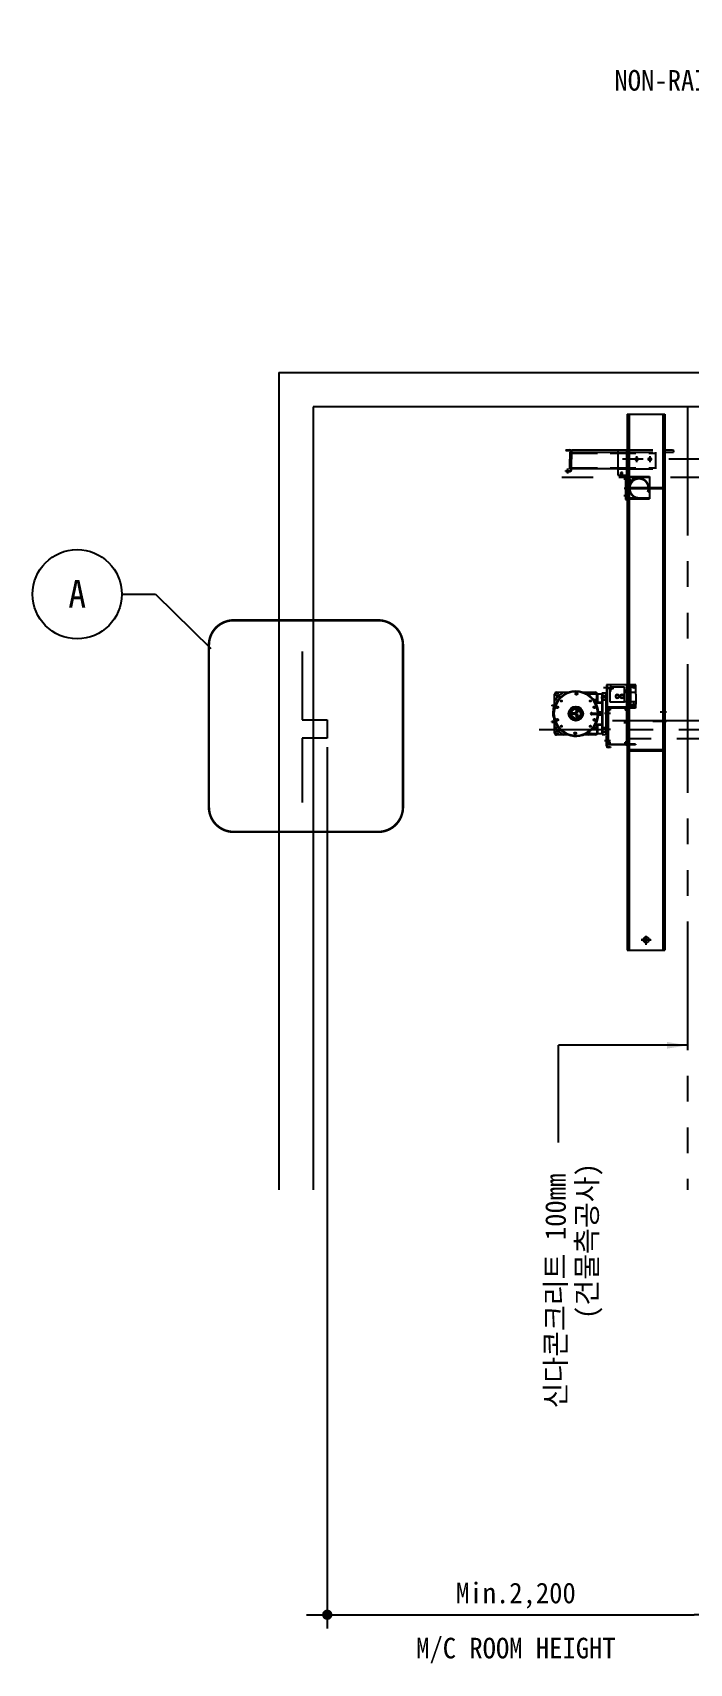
# Model space of a CAD drawing. Extents: x -9109 to 174251, y 57759 to 115528.
# Drawn here: x 101205 to 105034, y 67513 to 77018 of the extents above; entities that cross this region are included whole.
import ezdxf
from ezdxf.enums import TextEntityAlignment as Align

# ---------------------------------------------------------------- set-up
doc = ezdxf.new("R2010")
doc.units = 0
doc.header["$LTSCALE"] = 600
doc.header["$MEASUREMENT"] = 0
for name, pattern in [('CENTER', [2, 1.25, -0.25, 0.25, -0.25]), ('DASHDOTX2', [2, 1, -0.5, 0, -0.5]), ('HIDDEN', [0.375, 0.25, -0.125]), ('PHANTOM', [2.5, 1.25, -0.25, 0.25, -0.25, 0.25, -0.25])]:
    doc.linetypes.add(name, pattern=pattern)
doc.layers.get('0').update_dxf_attribs({"linetype": 'CONTINUOUS'})
for name, color, linetype in [('1', 3, 'CONTINUOUS'), ('2', 4, 'HIDDEN'), ('3', 1, 'CENTER'), ('4', 6, 'PHANTOM'), ('A-DIMS', 7, 'CONTINUOUS'), ('ENSAMBLES', 7, 'CONTINUOUS')]:
    doc.layers.add(name, color=color, linetype=linetype)
for name, color, linetype, lineweight in [('A-MKXS-LEAD', 7, 'CONTINUOUS', 25), ('A-MKXS-MAK2', 3, 'DASHDOTX2', 25), ('A-MKXS-TEXT2', 7, 'CONTINUOUS', 25), ('A-XXXX-TXT2', 3, 'CONTINUOUS', 25)]:
    doc.layers.add(name, color=color, linetype=linetype, lineweight=lineweight)
doc.styles.add('HY울릉도L', font='')
doc.styles.add('OTIS', font='')
doc.styles.add('굴림', font='')
doc.styles.add('돋움체', font='')
doc.styles.get('HY울릉도L').set_extended_font_data('Dotum')
doc.styles.get('OTIS').set_extended_font_data('Dotum')
doc.styles.get('굴림').set_extended_font_data('Dotum')
doc.styles.get('돋움체').set_extended_font_data('DotumChe')
doc.dimstyles.new('CDIM', dxfattribs={"dimtxt": 3, "dimasz": 1.5, "dimexe": 2, "dimexo": 1, "dimgap": 1, "dimtad": 1, "dimdec": 0, "dimrnd": 0.5, "dimzin": 0, "dimdsep": 32, "dimlunit": 6, "dimtxsty": 'HY울릉도L', "dimblk1": '_CIDOT', "dimblk2": '_CIDOT', "dimsah": 1, "dimcen": 5.5, "dimclrd": 2, "dimclre": 2, "dimclrt": 7, "dimadec": 0, "dimazin": 0, "dimtfac": 1, "dimtdec": 0, "dimtix": 1, "dimtmove": 2, "dimatfit": 1, "dimldrblk": '_CIDOT', "dimfxl": 1, "dimtolj": 1, "dimtzin": 0, "dimlwd": -1, "dimarcsym": 0})
doc.dimstyles.new('OTIS', dxfattribs={"dimscale": 100, "dimtxt": 2.25, "dimasz": 2, "dimexe": 0.8, "dimexo": 0.8, "dimgap": 0.7, "dimtad": 1, "dimdsep": 46, "dimtxsty": '굴림', "dimblk": 'DOT', "dimcen": 0, "dimclrd": 3, "dimclre": 3, "dimclrt": 3, "dimadec": 0, "dimazin": 0, "dimtfac": 1, "dimtmove": 0, "dimatfit": 3, "dimfxl": 1, "dimtolj": 1, "dimarcsym": 0})

# ---------------------------------------------------------------- blocks, each defined once
blk = doc.blocks.new('_CIDOT')
at = {"color": 0, "linetype": 'ByBlock'}
blk.add_line((2, 0), (-1, 0), dxfattribs=at)
at = {"color": 0, "linetype": 'ByBlock', "const_width": 0.5}
blk.add_lwpolyline([(-0.25, 0, 1), (0.25, 0, 1)], format="xyb", close=True, dxfattribs=at)
blk = doc.blocks.new('*D47')
at = {"layer": 'A-DIMS', "lineweight": -2, "transparency": 16777216}
for p, q in [((102923, 72853.2), (102923, 67716.1)), ((105123, 70233.3), (105123, 67716.1))]:
    blk.add_line(p, q, dxfattribs=at)
at = {"layer": 'A-DIMS', "transparency": 16777216}
blk.add_line((102983, 67796.1), (105063, 67796.1), dxfattribs=at)
at = {"layer": 'A-DIMS', "transparency": 16777216, "xscale": 60, "yscale": 60, "zscale": 60, "rotation": 180}
blk.add_blockref('_CIDOT', (102923, 67796.1), dxfattribs=at)
at = {"layer": 'A-DIMS', "transparency": 16777216, "xscale": 60, "yscale": 60, "zscale": 60}
blk.add_blockref('_CIDOT', (105123, 67796.1), dxfattribs=at)
at = {"layer": 'A-DIMS', "color": 3, "transparency": 16777216, "insert": (104023, 67907.5), "char_height": 120, "attachment_point": 5, "style": '돋움체'}
blk.add_mtext('\\A1;{\\C7;Min.2,200}', dxfattribs=at)
blk = doc.blocks.new('*D45')
at = {"layer": 'A-DIMS', "lineweight": -2, "transparency": 16777216}
for p, q in [((105323, 74876.9), (105323, 76716.8)), ((105423, 75076.9), (105423, 76716.8))]:
    blk.add_line(p, q, dxfattribs=at)
at = {"layer": 'A-DIMS', "transparency": 16777216}
for p, q in [((105263, 76636.8), (105203, 76636.8)), ((105423, 76636.8), (105323, 76636.8)), ((105483, 76636.8), (105543, 76636.8))]:
    blk.add_line(p, q, dxfattribs=at)
at = {"layer": 'A-DIMS', "transparency": 16777216, "xscale": 60, "yscale": 60, "zscale": 60}
blk.add_blockref('_CIDOT', (105323, 76636.8), dxfattribs=at)
at = {"layer": 'A-DIMS', "transparency": 16777216, "xscale": 60, "yscale": 60, "zscale": 60, "rotation": 180}
blk.add_blockref('_CIDOT', (105423, 76636.8), dxfattribs=at)
at = {"layer": 'A-DIMS', "color": 3, "transparency": 16777216, "insert": (105373, 76738.9), "char_height": 120, "attachment_point": 5, "style": '돋움체'}
blk.add_mtext('\\A1;NON-RAILING ZONE 100', dxfattribs=at)

msp = doc.modelspace()

# ---------------------------------------------------------------- linework, layer by layer
for p, q in [((102640.4, 75036.9), (102640.4, 70273.3)), ((102640.4, 75036.9), (111403, 75036.9)), ((102840.4, 74836.9), (102840.4, 70273.3)), ((105123, 74836.9), (102840.4, 74836.9)), ((104671.7, 74793.4), (104671.7, 71669.4)), ((104671.7, 74793.4), (104891.4, 74793.4)), ((104683.8, 74793.4), (104683.8, 71669.4)), ((104879.3, 74793.4), (104879.3, 71669.4)), ((104891.4, 74793.4), (104891.4, 71669.4)), ((104314.8, 74586.9), (104337.8, 74586.9)), ((104314.8, 74586.9), (104314.8, 74582)), ((104314.8, 74582), (104337.8, 74582)), ((104337.8, 74571.6), (104337.8, 74532)), ((104337.8, 74571.6), (104342.8, 74571.6)), ((104337.8, 74476), (104337.8, 74532)), ((104342.8, 74577), (104342.8, 74532)), ((104342.8, 74470.5), (104342.8, 74532)), ((104353.2, 74586.9), (104347.7, 74581.4)), ((104347.7, 74581.4), (104347.7, 74571.6)), ((104347.7, 74577), (104347.7, 74532)), ((104347.7, 74571.6), (104616.8, 74571.6)), ((104347.7, 74470.5), (104347.7, 74532)), ((104353.2, 74586.9), (104671.7, 74586.9)), ((104616.8, 74586.9), (104671.7, 74586.9)), ((104616.8, 74586.9), (104616.8, 74438.7)), ((104666.8, 74586.9), (104666.8, 74438.7)), ((104671.7, 74586.9), (104671.7, 74438.7)), ((104891.4, 74586.9), (104935.3, 74586.9)), ((104891.4, 74571.6), (104940.8, 74571.6)), ((104935.3, 74586.9), (104940.8, 74581.4)), ((104940.8, 74581.4), (104940.8, 74571.6)), ((104314.8, 74465.6), (104337.8, 74465.6)), ((104314.8, 74460.6), (104314.8, 74465.6)), ((104314.8, 74460.6), (104337.8, 74460.6)), ((104337.8, 74476), (104342.8, 74476)), ((104616.8, 74476), (104347.7, 74476)), ((104616.8, 74438.7), (104671.7, 74438.7)), ((104662, 74436.5), (104662, 74295.9)), ((104662, 74436.5), (104671.7, 74436.5)), ((104671.7, 74436.5), (104671.7, 74295.9)), ((104683.8, 74367.3), (104879.3, 74367.3)), ((104683.8, 74360.7), (104879.3, 74360.7)), ((104662, 74295.9), (104671.7, 74295.9)), ((104671.7, 73215.5), (104550.9, 73215.5)), ((104550.9, 73215.5), (104550.9, 72927.2)), ((104555.8, 73215.5), (104555.8, 72860.7)), ((104569.6, 73202.3), (104569.6, 73116.7)), ((104655.3, 73202.3), (104569.6, 73202.3)), ((104655.3, 73116.7), (104655.3, 73202.3)), ((104666.8, 73215.5), (104666.8, 72860.2)), ((104671.7, 72860.2), (104671.7, 73215.5)), ((104526.2, 73169.4), (104550.9, 73169.4)), ((104526.2, 72927.7), (104526.2, 73169.4)), ((104530.6, 72927.7), (104530.6, 73169.4)), ((104548.2, 72927.7), (104548.2, 73169.4)), ((104550.9, 73169.4), (104550.9, 72927.7)), ((104569.6, 73116.7), (104655.3, 73116.7)), ((104655.3, 73174.3), (104666.8, 73174.3)), ((104655.3, 73119.4), (104666.8, 73119.4)), ((104548.2, 73026.6), (104550.9, 73026.6)), ((104666.8, 73085.4), (104555.8, 73085.4)), ((104560.8, 73075.5), (104560.8, 72875.6)), ((104560.8, 73069.4), (104571.8, 73069.4)), ((104666.8, 73080.4), (104565.7, 73080.4)), ((104571.8, 73080.4), (104571.8, 73069.4)), ((104660.7, 73080.4), (104660.7, 73069.4)), ((104666.8, 73069.4), (104660.7, 73069.4)), ((104526.2, 72927.7), (104550.9, 72927.7)), ((104550.9, 72927.2), (104555.8, 72927.2)), ((104550.9, 72860.7), (104550.9, 72917.9)), ((104550.9, 72917.9), (104555.8, 72917.9)), ((104560.8, 72881.6), (104571.8, 72881.6)), ((104560.8, 72855.8), (104575.1, 72855.8)), ((104575.1, 72850.9), (104560.8, 72850.9)), ((104565.7, 72870.6), (104666.8, 72870.6)), ((104666.8, 72865.7), (104565.7, 72865.7)), ((104571.8, 72870.6), (104571.8, 72881.6)), ((104575.1, 72855.8), (104575.1, 72850.9)), ((104660.7, 72870.6), (104660.7, 72881.6)), ((104666.8, 72881.6), (104660.7, 72881.6)), ((104671.7, 72860.2), (104666.8, 72860.2)), ((104683.8, 72838.8), (104879.3, 72838.8)), ((104683.8, 72832.2), (104879.3, 72832.2)), ((104671.7, 71669.4), (104891.4, 71669.4))]:
    msp.add_line(p, q)
for points in [[(104570.6, 73197.9), (104576.2, 73201.1), (104581.8, 73197.9), (104581.8, 73191.4), (104576.2, 73188.2), (104570.6, 73191.4)], [(104604.7, 73155), (104614.1, 73160.4), (104623.4, 73155), (104623.4, 73144.2), (104614.1, 73138.8), (104604.7, 73144.2)], [(104632.2, 73155), (104641.5, 73160.4), (104650.9, 73155), (104650.9, 73144.2), (104641.5, 73138.8), (104632.2, 73144.2)]]:
    msp.add_lwpolyline(points, close=True)
for centre, radius in [((104726.6, 74532), 7.69), ((104803.5, 74532), 7.69), ((104638.8, 74450.7), 2.2), ((104576.2, 73194.6), 5.6), ((104614.1, 73149.6), 9.34), ((104641.5, 73149.6), 9.34), ((104781.6, 71729.8), 16.5)]:
    msp.add_circle(centre, radius)
for centre, radius, start, end in [((104337.8, 74577), 9.89, 0, 90), ((104337.8, 74577), 4.94, 0, 90), ((104337.8, 74470.5), 4.94, 270, 0), ((104337.8, 74470.5), 9.89, 270, 0), ((104576.2, 73194.6), 6.06, 157.50502, 202.49498), ((104576.2, 73194.6), 6.06, 97.50502, 142.49498), ((104576.2, 73194.6), 6.06, 37.50502, 82.49498), ((104576.2, 73194.6), 6.06, 337.50502, 22.49498), ((104576.2, 73194.6), 6.06, 217.50502, 262.49498), ((104576.2, 73194.6), 6.06, 277.50502, 322.49498), ((104614.1, 73149.6), 10.1, 157.50502, 202.49498), ((104614.1, 73149.6), 10.1, 97.50502, 142.49498), ((104614.1, 73149.6), 10.1, 217.50502, 262.49498), ((104614.1, 73149.6), 10.1, 37.50502, 82.49498), ((104614.1, 73149.6), 10.1, 277.50502, 322.49498), ((104614.1, 73149.6), 10.1, 337.50502, 22.49498), ((104641.5, 73149.6), 10.1, 157.50502, 202.49498), ((104641.5, 73149.6), 10.1, 97.50502, 142.49498), ((104641.5, 73149.6), 10.1, 217.50502, 262.49498), ((104641.5, 73149.6), 10.1, 37.50502, 82.49498), ((104641.5, 73149.6), 10.1, 277.50502, 322.49498), ((104641.5, 73149.6), 10.1, 337.50502, 22.49498), ((104565.7, 73075.5), 9.89, 90, 180), ((104565.7, 73075.5), 4.94, 90, 180), ((104560.8, 72860.7), 9.89, 180, 270), ((104565.7, 72875.6), 9.89, 180, 270), ((104560.8, 72860.7), 4.94, 180, 270), ((104565.7, 72875.6), 4.94, 180, 270)]:
    msp.add_arc(centre, radius, start, end)
at = {"layer": '1'}
for p, q in [((104323.5, 74460.6), (104323.5, 74465.6)), ((104327.9, 74460.6), (104327.9, 74465.6)), ((102776.5, 73409.7), (102776.5, 73011.5)), ((102776.5, 73011.5), (102923, 73011.5)), ((102923, 73011.5), (102923, 72906.1)), ((102776.5, 72906.1), (102776.5, 72531.4)), ((102923, 72906.1), (102776.5, 72906.1))]:
    msp.add_line(p, q, dxfattribs=at)
msp.add_arc((104638.8, 74450.7), 3.3, 90, 0, dxfattribs=at)
at = {"layer": '2'}
for p, q in [((104337.8, 74544.6), (104347.7, 74544.6)), ((104347.7, 74573.3), (104616.8, 74573.3)), ((104347.7, 74566.6), (104836.5, 74566.6)), ((104616.8, 74573.3), (104671.7, 74573.3)), ((104616.8, 74571.6), (104671.7, 74571.6)), ((104666.8, 74539.7), (104671.7, 74539.7)), ((104666.8, 74524.3), (104671.7, 74524.3)), ((104671.7, 74586.9), (104891.4, 74586.9)), ((104671.7, 74573.3), (104891.4, 74573.3)), ((104671.7, 74571.6), (104891.4, 74571.6)), ((104671.7, 74539.7), (104683.8, 74539.7)), ((104671.7, 74524.3), (104683.8, 74524.3)), ((104836.5, 74571.6), (104836.5, 74476)), ((104891.4, 74573.3), (104940.8, 74573.3)), ((104322.4, 74460.6), (104322.4, 74465.6)), ((104329, 74460.6), (104329, 74465.6)), ((104337.8, 74519.4), (104347.7, 74519.4)), ((104347.7, 74480.9), (104836.5, 74480.9)), ((104616.8, 74476), (104671.7, 74476)), ((104671.7, 74476), (104836.5, 74476)), ((104671.7, 74431), (104801.3, 74431)), ((104710.7, 74426), (104710.7, 74431)), ((104801.3, 74431), (104801.3, 74301.4)), ((104879.3, 74482.6), (104891.4, 74482.6)), ((104879.3, 74467.2), (104891.4, 74467.2)), ((104662, 74421.6), (104671.7, 74421.6)), ((104662, 74407.3), (104671.7, 74407.3)), ((104671.7, 74426), (104801.3, 74426)), ((104671.7, 74422.2), (104683.8, 74422.2)), ((104671.7, 74406.8), (104683.8, 74406.8)), ((104696, 74406.8), (104682.6, 74406.8)), ((104682.7, 74414.5), (104682.7, 74328.8)), ((104689.3, 74400.1), (104689.3, 74413.5)), ((104662, 74325), (104671.7, 74325)), ((104662, 74310.7), (104671.7, 74310.7)), ((104671.7, 74325.5), (104683.8, 74325.5)), ((104671.7, 74310.1), (104683.8, 74310.1)), ((104671.7, 74306.3), (104801.3, 74306.3)), ((104671.7, 74301.4), (104801.3, 74301.4)), ((104671.7, 74269), (104683.8, 74269)), ((104671.7, 74256.9), (104683.8, 74256.9)), ((104671.7, 73257.8), (104683.8, 73257.8)), ((104671.7, 73245.7), (104683.8, 73245.7)), ((104721.2, 73215.5), (104671.7, 73215.5)), ((104688.2, 73174.3), (104688.2, 73215.5)), ((104690.7, 73215.5), (104690.7, 73085.4)), ((104726.5, 73205.6), (104692.7, 73205.6)), ((104721.2, 73162.8), (104721.2, 73215.5)), ((104721.2, 73170.6), (104721.2, 73215.5)), ((104721.2, 73170.6), (104721.2, 73215.5)), ((104526.2, 73149.1), (104530.6, 73149.1)), ((104526.2, 73134.8), (104530.6, 73134.8)), ((104530.6, 73154), (104550.9, 73154)), ((104530.6, 73129.8), (104550.9, 73129.8)), ((104548.2, 73149.1), (104550.9, 73149.1)), ((104548.2, 73134.8), (104550.9, 73134.8)), ((104666.8, 73190.3), (104671.7, 73190.3)), ((104666.8, 73190.3), (104671.7, 73190.3)), ((104666.8, 73174.9), (104671.7, 73174.9)), ((104666.8, 73174.9), (104671.7, 73174.9)), ((104671.7, 73119.4), (104666.8, 73119.4)), ((104671.7, 73190.3), (104683.8, 73190.3)), ((104671.7, 73174.9), (104683.8, 73174.9)), ((104671.7, 73174.3), (104721.2, 73174.3)), ((104671.7, 73119.4), (104721.2, 73119.4)), ((104688.2, 73174.3), (104688.2, 73119.4)), ((104688.2, 73119.4), (104688.2, 73085.4)), ((104726.5, 73097.6), (104692.7, 73097.6)), ((104709.6, 73080.7), (104709.6, 73114.5)), ((104721.2, 73162.8), (104721.2, 73104.6)), ((104721.2, 73085.4), (104721.2, 73104.6)), ((104548.2, 73055.7), (104550.9, 73055.7)), ((104548.2, 73041.4), (104550.9, 73041.4)), ((104555.8, 73085.4), (104550.9, 73085.4)), ((104550.9, 73074.4), (104555.8, 73074.4)), ((104550.9, 73055.7), (104560.8, 73055.7)), ((104555.8, 73055.7), (104550.9, 73055.7)), ((104550.9, 73041.4), (104560.8, 73041.4)), ((104555.8, 73041.4), (104550.9, 73041.4)), ((104555.8, 73026.6), (104560.8, 73026.6)), ((104671.7, 73085.4), (104666.8, 73085.4)), ((104671.7, 73080.4), (104666.8, 73080.4)), ((104671.7, 73069.4), (104666.8, 73069.4)), ((104666.8, 73003.5), (104671.7, 73003.5)), ((104666.8, 73003.5), (104671.7, 73003.5)), ((104721.2, 73085.4), (104671.7, 73085.4)), ((104720.6, 73080.4), (104671.7, 73080.4)), ((104671.7, 73003.5), (104683.8, 73003.5)), ((104720.6, 73085.4), (104720.6, 73080.4)), ((104879.3, 73065.6), (104891.4, 73065.6)), ((104879.3, 73053.5), (104891.4, 73053.5)), ((104879.3, 73010.7), (104891.4, 73010.7)), ((104526.2, 72962.3), (104530.6, 72962.3)), ((104526.2, 72948.1), (104530.6, 72948.1)), ((104530.6, 72967.3), (104550.9, 72967.3)), ((104530.6, 72943.1), (104550.9, 72943.1)), ((104550.9, 72962.3), (104560.8, 72962.3)), ((104555.8, 72962.3), (104550.9, 72962.3)), ((104550.9, 72948.1), (104560.8, 72948.1)), ((104555.8, 72948.1), (104550.9, 72948.1)), ((104555.8, 72982.7), (104560.8, 72982.7)), ((104666.8, 72988.2), (104671.7, 72988.2)), ((104666.8, 72988.2), (104671.7, 72988.2)), ((104671.7, 72988.2), (104683.8, 72988.2)), ((104879.3, 72998.6), (104891.4, 72998.6)), ((104879.3, 72955.2), (104891.4, 72955.2)), ((104879.3, 72939.8), (104891.4, 72939.8)), ((104550.9, 72903), (104560.8, 72903)), ((104550.9, 72877.8), (104560.8, 72877.8)), ((104671.7, 72881.6), (104666.8, 72881.6)), ((104666.8, 72870.6), (104671.7, 72870.6)), ((104671.7, 72865.7), (104666.8, 72865.7)), ((104720.6, 72870.6), (104671.7, 72870.6)), ((104720.6, 72865.7), (104671.7, 72865.7)), ((104720.6, 72870.6), (104720.6, 72865.7)), ((104671.7, 72810.8), (104683.8, 72810.8)), ((104671.7, 72798.7), (104683.8, 72798.7))]:
    msp.add_line(p, q, dxfattribs=at)
for points in [[(104683.7, 74410), (104689.3, 74413.3), (104694.9, 74410), (104694.9, 74403.6), (104689.3, 74400.3), (104683.7, 74403.6)], [(104702.2, 73209.9), (104709.6, 73214.3), (104717.1, 73209.9), (104717.1, 73201.3), (104709.6, 73197), (104702.2, 73201.3)], [(104702.2, 73101.9), (104709.6, 73106.2), (104717.1, 73101.9), (104717.1, 73093.3), (104709.6, 73089), (104702.2, 73093.3)]]:
    msp.add_lwpolyline(points, close=True, dxfattribs=at)
for centre, radius in [((104726.6, 74532), 7.69), ((104803.5, 74532), 7.69), ((104689.3, 74406.8), 5.6), ((104709.6, 73205.6), 7.47), ((104709.6, 73205.6), 6.59), ((104709.6, 73205.6), 6.32), ((104709.6, 73205.6), 5.49), ((104709.6, 73205.6), 4.39), ((104709.6, 73097.6), 7.47), ((104709.6, 73097.6), 6.59), ((104709.6, 73097.6), 6.59), ((104709.6, 73097.6), 6.32), ((104709.6, 73097.6), 5.49), ((104709.6, 73097.6), 4.39)]:
    msp.add_circle(centre, radius, dxfattribs=at)
for centre, radius, start, end in [((104740.9, 74361.8), 58.2, 115.08763, 64.91237), ((104740.9, 74361.8), 54.9, 106.2602, 73.7398), ((104689.3, 74406.8), 6.06, 37.50502, 82.49498), ((104689.3, 74406.8), 6.06, 337.50502, 22.49498), ((104740.9, 74361.8), 58.2, 64.91237, 115.08763), ((104740.9, 74361.8), 54.9, 75.52249, 106.2602)]:
    msp.add_arc(centre, radius, start, end, dxfattribs=at)
at = {"layer": '3'}
for p, q in [((122464.8, 74530.4), (104644.9, 74532)), ((122473.3, 74423.7), (104291.5, 74425.4)), ((104724, 74414), (104700.2, 74414)), ((104586.1, 73008.1), (105711.3, 73008.1)), ((106923, 72954.6), (104159.2, 72954.6)), ((105711.3, 72901), (104691.1, 72901))]:
    msp.add_line(p, q, dxfattribs=at)
at = {"layer": '4'}
for p, q in [((105023, 74836.9), (105023, 70273.3)), ((104726.6, 74549.1), (104726.6, 74515)), ((104726.6, 74545), (104726.6, 74519.1)), ((104803.5, 74549.1), (104803.5, 74515)), ((104803.5, 74545), (104803.5, 74519.1)), ((104325.7, 74448.2), (104325.7, 74477.5)), ((104628.7, 74450.7), (104648.9, 74450.7)), ((104638.8, 74460.8), (104638.8, 74440.6)), ((104689.2, 74414.5), (104651.6, 74414.5)), ((104654.5, 74361.8), (104807.5, 74361.8)), ((104689.2, 74317.8), (104651.6, 74317.8)), ((104567.8, 73199), (104534, 73199)), ((104593.1, 73194.6), (104559.3, 73194.6)), ((104576.2, 73177.7), (104576.2, 73211.6)), ((104518.9, 73141.9), (104555.6, 73141.9)), ((104545.2, 73141.9), (104554.3, 73141.9)), ((104687.3, 73182.6), (104652.5, 73182.6)), ((104573.9, 73048.6), (104539, 73048.6)), ((104545.2, 73048.6), (104554.3, 73048.6)), ((104820.9, 73004.6), (104901.5, 73004.6)), ((104864.2, 73059.5), (104901.5, 73059.5)), ((104518.9, 72955.2), (104555.6, 72955.2)), ((104573.9, 72955.2), (104539, 72955.2)), ((104687.3, 72995.8), (104652.5, 72995.8)), ((104573.9, 72890.4), (104539, 72890.4)), ((104753.2, 71729.8), (104811.3, 71729.8)), ((104809.9, 71729.8), (104753.2, 71729.8)), ((104781.6, 71701.4), (104781.6, 71754.2))]:
    msp.add_line(p, q, dxfattribs=at)
at = {"layer": 'A-MKXS-LEAD'}
msp.add_line((104272.1, 70548.3), (104272.1, 71115.2), dxfattribs=at)
at = {"layer": 'A-MKXS-MAK2', "linetype": 'Continuous'}
for p, q in [((101725.3, 73744.4), (101922.7, 73744.4)), ((101922.7, 73744.4), (102245.3, 73427.5))]:
    msp.add_line(p, q, dxfattribs=at)
at = {"layer": 'A-MKXS-MAK2', "ltscale": 4, "const_width": 14.4}
msp.add_lwpolyline([(103220.6, 73592.5), (102377.2, 73592.5, 0.414214), (102233.2, 73448.5), (102233.2, 72503.2, 0.414214), (102377.2, 72359.2), (103220.6, 72359.2, 0.414214), (103364.6, 72503.2), (103364.6, 73448.5, 0.414214)], format="xyb", close=True, dxfattribs=at)
at = {"layer": 'A-MKXS-MAK2', "linetype": 'Continuous'}
msp.add_circle((101465.3, 73744.4), 260, dxfattribs=at)
at = {"layer": 'ENSAMBLES', "color": 7, "linetype": 'Continuous'}
for p, q in [((104231.8, 73098), (104251, 73098)), ((104231.8, 73098), (104231.8, 73094.7)), ((104237.3, 73098), (104237.3, 73094.7)), ((104248.3, 73098), (104248.3, 73161.7)), ((104259.3, 73172.7), (104329.9, 73172.7)), ((104415.2, 73172.7), (104485.6, 73172.7)), ((104435.3, 73163.9), (104454, 73163.9)), ((104454, 73163.5), (104444.5, 73158)), ((104455.7, 73163.9), (104526.2, 73163.9)), ((104462.2, 73164.1), (104462.2, 73163.9)), ((104474.6, 73130.9), (104498.7, 73130.9)), ((104477.3, 73127.6), (104495.4, 73127.6)), ((104488.4, 73111.2), (104488, 73110.9)), ((104488.4, 73114.5), (104488.4, 73111.2)), ((104488.4, 73114.5), (104526.2, 73114.5)), ((104488.4, 73111.2), (104526.2, 73111.2)), ((104495.4, 73114.5), (104495.4, 73163.9)), ((104498.7, 73163.9), (104498.7, 73114.5)), ((104526.2, 72933.2), (104526.2, 73163.9)), ((104249.5, 73094.7), (104231.8, 73094.7)), ((104249.5, 73002.4), (104231.8, 73002.4)), ((104231.8, 72999.1), (104231.8, 73002.4)), ((104237.3, 72999.1), (104237.3, 73002.4)), ((104239.3, 73070.7), (104242.1, 73070.2)), ((104239.4, 73026.1), (104242.2, 73026.6)), ((104240.6, 73040.5), (104240.6, 73056.1)), ((104241.3, 73061.7), (104241.2, 73061.7)), ((104241.3, 73035.4), (104241.2, 73035.4)), ((104241.3, 73061.7), (104241.8, 73061.7)), ((104241.9, 73035.4), (104241.3, 73035.4)), ((104242.1, 73065), (104241.6, 73065)), ((104242.1, 73032.1), (104241.6, 73032.1)), ((104243, 73071), (104245.8, 73070.5)), ((104244.2, 73083.8), (104246.7, 73082.2)), ((104248.3, 73091.8), (104248.3, 73094.7)), ((104248.3, 73081.5), (104248.3, 73085.1)), ((104248.3, 73002.4), (104248.3, 73005.9)), ((104249, 73093.5), (104251.7, 73092.5)), ((104463.6, 73052), (104496.5, 73052)), ((104463.6, 73045.1), (104496.5, 73045.1)), ((104469.1, 73045.1), (104469.1, 73052)), ((104496.5, 73045.1), (104496.5, 73052)), ((104496.5, 73051), (104513, 73051)), ((104496.5, 73048.8), (104513, 73048.8)), ((104496.5, 73048.3), (104513, 73048.3)), ((104496.5, 73046.1), (104513, 73046.1)), ((104503.9, 73058.4), (104503.4, 73058.4)), ((104503.9, 73038.7), (104503.4, 73038.7)), ((104503.9, 73058.4), (104503.9, 73055.2)), ((104503.9, 73058.4), (104520.7, 73058.4)), ((104503.9, 73055.2), (104520.7, 73055.2)), ((104503.9, 73038.7), (104503.9, 73042)), ((104503.9, 73042), (104520.7, 73042)), ((104520.7, 73038.7), (104503.9, 73038.7)), ((104513, 73048.8), (104513, 73051)), ((104513, 73046.1), (104513, 73048.3)), ((104520.7, 73038.7), (104520.7, 73058.4)), ((104231.8, 72999.1), (104250.8, 72999.1)), ((104248.3, 72935.4), (104248.3, 72999.1)), ((104329.6, 72924.4), (104259.3, 72924.4)), ((104485.6, 72924.4), (104414.9, 72924.4)), ((104435.2, 72933.2), (104526.2, 72933.2)), ((104444.9, 72939), (104454, 72933.7)), ((104462.2, 72933.2), (104462.2, 72933.1)), ((104474.6, 72966.2), (104498.7, 72966.2)), ((104477.3, 72969.5), (104495.4, 72969.5)), ((104488.4, 72986), (104488, 72986.2)), ((104488.4, 72982.7), (104488.4, 72986)), ((104526.2, 72986), (104488.4, 72986)), ((104488.4, 72982.7), (104526.2, 72982.7)), ((104495.4, 72982.7), (104495.4, 72933.2)), ((104498.7, 72982.7), (104498.7, 72933.2))]:
    msp.add_line(p, q, dxfattribs=at)
for centre, radius in [((104262.1, 73158.9), 7.69), ((104287.8, 73122.2), 3.57), ((104287.8, 73122.2), 2.75), ((104375.7, 73163.3), 5.6), ((104375.7, 73163.3), 4.39), ((104457, 73122.2), 3.57), ((104457, 73122.2), 2.75), ((104263.7, 73085.4), 5.6), ((104263.7, 73011.8), 5.6), ((104263.7, 73085.4), 4.39), ((104263.7, 73011.8), 4.39), ((104372.4, 73048.6), 42.1), ((104372.4, 73048.6), 41.7), ((104335.6, 73048.6), 2.86), ((104372.4, 73048.6), 28.8), ((104372.4, 73048.6), 27.7), ((104354, 73080.4), 2.86), ((104354, 73016.7), 2.86), ((104357, 73048.6), 5.49), ((104357, 73048.6), 4.94), ((104372.4, 73048.6), 7.69), ((104372.4, 73048.6), 5.49), ((104372.4, 73048.6), 3.71), ((104380.1, 73061.9), 5.49), ((104380.1, 73035.2), 5.49), ((104380.1, 73061.9), 4.94), ((104380.1, 73035.2), 4.94), ((104390.8, 73080.4), 2.86), ((104390.8, 73016.7), 2.86), ((104409.2, 73048.6), 2.86), ((104481.2, 73085.4), 5.6), ((104481.2, 73011.8), 5.6), ((104481.2, 73085.4), 4.39), ((104481.2, 73011.8), 4.39), ((104262.1, 72938.3), 7.69), ((104287.8, 72975), 3.57), ((104287.8, 72975), 2.75), ((104369.1, 72933.8), 5.6), ((104369.1, 72933.8), 4.39), ((104457, 72975), 3.57), ((104457, 72975), 2.75)]:
    msp.add_circle(centre, radius, dxfattribs=at)
at = {"layer": 'ENSAMBLES', "color": 8, "linetype": 'HIDDEN'}
for centre, radius in [((104287.8, 73122.2), 3.3), ((104375.7, 73163.3), 5.49), ((104457, 73122.2), 3.3), ((104263.7, 73085.4), 5.49), ((104263.7, 73011.8), 5.49), ((104481.2, 73085.4), 5.49), ((104481.2, 73011.8), 5.49), ((104287.8, 72975), 3.3), ((104369.1, 72933.8), 5.49), ((104457, 72975), 3.3)]:
    msp.add_circle(centre, radius, dxfattribs=at)
at = {"layer": 'ENSAMBLES', "color": 7, "linetype": 'Continuous'}
for centre, radius, start, end in [((104372.4, 73048.6), 128.5, 1.08071, 358.91929), ((104372.4, 73048.6), 127.4, 1.09603, 358.90399), ((104259.3, 73161.7), 11, 90, 180), ((104372.4, 73048.6), 143.9, 120.39074, 149.60926), ((104281.2, 73139.8), 4.39, 72.47504, 196.91965), ((104372.4, 73048.6), 110.4, 137.84107, 139.97257), ((104372.4, 73048.6), 143.9, 55.63956, 59.60926), ((104464.8, 73183.7), 19.8, 235.63956, 262.53202), ((104455.7, 73160.6), 3.3, 90, 120), ((104372.4, 73048.6), 110.4, 40.02743, 42.15893), ((104482.7, 73158.9), 7.69, 41.30267, 138.69733), ((104372.4, 73048.6), 131.8, 29.79178, 36.87), ((104485.6, 73161.7), 11, 12.06058, 90), ((104488.4, 73111.2), 3.3, 90, 127.30864), ((104372.4, 73048.6), 131.8, 4.30118, 28.36034), ((104495.4, 73130.9), 3.3, 270, 0), ((104372.4, 73048.6), 132.1, 170.55724, 189.57393), ((104372.4, 73048.6), 131.8, 174.26073, 185.73926), ((104276, 73054.7), 35.4, 163.10445, 168.59665), ((104274.6, 73064.8), 33, 148.08959, 170.55724), ((104200, 73111.3), 54.9, 328.08959, 340.00852), ((104372.4, 73048.6), 37.9, 175.9042, 184.0958), ((104372.4, 73048.6), 35.7, 175.8923, 184.1077), ((104372.4, 73048.6), 35.1, 176.30386, 183.69614), ((104372.4, 73048.6), 33, 167.4992, 172.5008), ((104346.8, 73058.1), 8.79, 216.75792, 243.09302), ((104346.8, 73039), 8.79, 116.90698, 143.24208), ((104372.4, 73048.6), 33, 187.4992, 192.5008), ((104372.4, 73048.6), 32.6, 167.05925, 172.94075), ((104346.9, 73058.1), 8.79, 218.67061, 240.75726), ((104346.9, 73039.1), 8.79, 123.95101, 141.32939), ((104372.4, 73048.6), 32.6, 187.05925, 192.94075), ((104345.1, 73048.3), 8.79, 96.90698, 123.24208), ((104345.1, 73048.8), 8.79, 236.75792, 263.09302), ((104372.4, 73048.6), 32.1, 173.76653, 173.8352), ((104372.4, 73048.6), 32.1, 186.1648, 186.24425), ((104345.2, 73048.4), 8.79, 103.95101, 121.32939), ((104345.2, 73048.8), 8.79, 238.67061, 260.43298), ((104372.4, 73048.6), 32.1, 166.16487, 166.24325), ((104372.4, 73048.6), 32.1, 193.76727, 193.83513), ((104372.4, 73048.6), 29.9, 163.5835, 176.45912), ((104372.4, 73048.6), 29.9, 183.54088, 196.4165), ((104372.4, 73048.6), 29.7, 176.66878, 183.33122), ((104372.4, 73048.6), 33, 147.4992, 152.5008), ((104351.6, 73066.3), 8.79, 196.75792, 223.09302), ((104351.6, 73030.8), 8.79, 136.90698, 163.24208), ((104372.4, 73048.6), 33, 207.4992, 212.5008), ((104372.4, 73048.6), 32.6, 147.05925, 152.94075), ((104351.7, 73066.2), 8.79, 198.67061, 220.2757), ((104351.7, 73030.9), 8.79, 143.95101, 161.32939), ((104372.4, 73048.6), 32.6, 207.05925, 212.94075), ((104346.4, 73063.6), 2.88, 155.89116, 180), ((104372.4, 73048.6), 32.1, 153.75555, 153.82338), ((104372.4, 73048.6), 32.1, 206.17662, 206.25708), ((104346.4, 73063.6), 2.88, 120.30522, 144.10884), ((104372.4, 73048.6), 29.7, 156.66878, 163.33122), ((104372.4, 73048.6), 29.7, 196.66878, 203.33122), ((104346.6, 73057.7), 8.79, 76.90698, 103.24208), ((104346.6, 73039.4), 8.79, 256.75792, 283.09302), ((104346.8, 73057.7), 8.79, 83.95101, 101.32939), ((104372.4, 73048.6), 29.9, 143.54841, 156.39418), ((104372.4, 73048.6), 29.9, 203.60582, 216.45159), ((104346.8, 73039.4), 8.79, 258.67061, 280.70953), ((104346.4, 73063.6), 2.88, 103.12173, 108.34726), ((104372.4, 73048.6), 32.1, 146.17637, 146.25361), ((104372.4, 73048.6), 32.1, 213.75813, 213.82363), ((104372.4, 73048.6), 29.7, 136.66878, 143.33122), ((104372.4, 73048.6), 29.7, 216.66878, 223.33122), ((104358.9, 73072.4), 8.79, 176.75792, 203.09302), ((104358.9, 73024.8), 8.79, 156.90698, 183.24208), ((104372.4, 73048.6), 33, 127.4992, 132.5008), ((104372.4, 73048.6), 32.6, 127.05925, 132.94075), ((104359, 73072.2), 8.79, 178.67061, 200.75473), ((104372.4, 73048.6), 32.1, 133.74932, 133.81375), ((104359, 73024.9), 8.79, 163.95101, 181.32939), ((104372.4, 73048.6), 32.1, 226.18625, 226.26291), ((104372.4, 73048.6), 32.6, 227.05925, 232.94075), ((104372.4, 73048.6), 33, 227.4992, 232.5008), ((104372.4, 73048.6), 29.9, 123.56075, 136.45996), ((104372.4, 73048.6), 29.9, 223.54004, 236.43925), ((104372.4, 73048.6), 37.9, 115.9468, 124.0441), ((104372.4, 73048.6), 37.9, 235.9559, 244.0532), ((104372.4, 73048.6), 35.7, 115.88842, 124.1419), ((104351.3, 73066), 8.79, 56.90698, 83.24208), ((104351.3, 73031.1), 8.79, 276.75792, 303.09302), ((104372.4, 73048.6), 35.7, 235.8581, 244.11158), ((104351.4, 73065.9), 8.79, 63.95101, 81.32939), ((104351.4, 73031.2), 8.79, 278.67061, 300.59394), ((104372.4, 73048.6), 35.1, 116.37156, 123.65001), ((104372.4, 73048.6), 35.1, 236.34999, 243.62844), ((104372.4, 73048.6), 32.1, 126.18716, 126.26809), ((104372.4, 73048.6), 32.1, 233.74475, 233.81284), ((104372.4, 73048.6), 29.7, 116.66878, 123.33122), ((104372.4, 73048.6), 29.7, 236.66878, 243.33122), ((104367.9, 73075.5), 8.79, 156.75792, 183.09302), ((104367.9, 73075.4), 8.79, 158.67061, 180.46773), ((104372.4, 73048.6), 29.9, 103.56209, 116.4186), ((104367.9, 73021.6), 8.79, 176.90698, 203.24208), ((104372.4, 73048.6), 29.9, 243.5814, 256.43791), ((104367.9, 73021.7), 8.79, 183.95101, 201.32939), ((104372.4, 73048.6), 32.1, 113.76392, 113.83078), ((104372.4, 73048.6), 32.1, 246.16922, 246.24704), ((104372.4, 73048.6), 32.6, 107.05925, 112.94075), ((104372.4, 73048.6), 32.6, 247.05925, 252.94075), ((104372.4, 73048.6), 33, 107.4992, 112.5008), ((104372.4, 73048.6), 33, 247.4992, 252.5008), ((104358.6, 73072.1), 8.79, 36.90698, 63.24208), ((104358.6, 73025), 8.79, 296.75792, 323.09302), ((104358.6, 73072), 8.79, 43.95101, 61.32939), ((104358.6, 73025.1), 8.79, 298.67061, 320.61267), ((104372.4, 73048.6), 32.1, 106.16919, 106.24915), ((104372.4, 73048.6), 32.1, 253.76234, 253.83081), ((104372.4, 73048.6), 29.7, 96.66878, 103.33122), ((104372.4, 73048.6), 29.7, 256.66878, 263.33122), ((104377.4, 73075.5), 8.79, 136.75792, 163.09302), ((104377.4, 73021.7), 8.79, 196.90698, 223.24208), ((104377.3, 73075.3), 8.79, 138.67061, 160.70072), ((104372.4, 73048.6), 29.9, 83.54647, 96.45353), ((104372.4, 73048.6), 29.9, 263.54647, 276.45353), ((104377.3, 73021.8), 8.79, 203.95101, 221.32939), ((104372.4, 73048.6), 32.1, 93.76816, 93.83662), ((104372.4, 73048.6), 32.1, 266.16338, 266.2423), ((104372.4, 73048.6), 32.6, 87.05925, 92.94075), ((104372.4, 73048.6), 32.6, 267.05925, 272.94075), ((104372.4, 73048.6), 33, 87.4992, 92.5008), ((104372.4, 73048.6), 33, 267.4992, 272.5008), ((104367.5, 73075.5), 8.79, 16.90698, 43.24208), ((104367.5, 73021.7), 8.79, 316.75792, 343.09302), ((104367.5, 73075.3), 8.79, 23.95101, 41.32939), ((104367.5, 73021.8), 8.79, 318.67061, 340.70072), ((104372.4, 73048.6), 32.1, 86.16338, 86.2423), ((104372.4, 73048.6), 32.1, 273.76816, 273.83662), ((104372.4, 73048.6), 29.7, 76.66878, 83.33122), ((104372.4, 73048.6), 29.7, 276.66878, 283.33122), ((104386.3, 73072.1), 8.79, 116.75792, 143.09302), ((104386.3, 73025), 8.79, 216.90698, 243.24208), ((104386.2, 73072), 8.79, 118.67061, 140.61267), ((104372.4, 73048.6), 29.9, 63.5814, 76.43791), ((104372.4, 73048.6), 29.9, 283.56209, 296.4186), ((104386.2, 73025.1), 8.79, 223.95101, 241.32939), ((104372.4, 73048.6), 32.1, 73.76234, 73.83081), ((104372.4, 73048.6), 32.1, 286.16919, 286.24915), ((104372.4, 73048.6), 32.6, 67.05925, 72.94075), ((104372.4, 73048.6), 32.6, 287.05925, 292.94075), ((104372.4, 73048.6), 33, 67.4992, 72.5008), ((104372.4, 73048.6), 33, 287.4992, 292.5008), ((104377, 73075.5), 8.79, 356.90698, 23.24208), ((104377, 73021.6), 8.79, 336.75792, 3.09302), ((104376.9, 73075.4), 8.79, 3.95101, 21.32939), ((104376.9, 73021.7), 8.79, 338.67061, 0.46773), ((104372.4, 73048.6), 32.1, 66.16922, 66.24704), ((104372.4, 73048.6), 32.1, 293.76392, 293.83078), ((104372.4, 73048.6), 29.7, 56.66878, 63.33122), ((104372.4, 73048.6), 29.7, 296.66878, 303.33122), ((104372.4, 73048.6), 35.7, 55.8581, 64.11158), ((104372.4, 73048.6), 35.1, 56.34999, 63.62844), ((104372.4, 73048.6), 35.1, 296.37156, 303.65001), ((104372.4, 73048.6), 35.7, 295.88842, 304.1419), ((104393.5, 73066), 8.79, 96.75792, 123.09302), ((104393.5, 73031.1), 8.79, 236.90698, 263.24208), ((104393.4, 73065.9), 8.79, 98.67061, 120.59394), ((104372.4, 73048.6), 37.9, 55.9559, 64.0532), ((104372.4, 73048.6), 29.9, 43.54004, 56.43925), ((104372.4, 73048.6), 29.9, 303.56075, 316.45996), ((104372.4, 73048.6), 37.9, 295.9468, 304.0441), ((104393.4, 73031.2), 8.79, 243.95101, 261.32939), ((104372.4, 73048.6), 32.1, 53.74475, 53.81284), ((104372.4, 73048.6), 32.1, 306.18716, 306.26809), ((104372.4, 73048.6), 32.6, 47.05925, 52.94075), ((104372.4, 73048.6), 32.6, 307.05925, 312.94075), ((104372.4, 73048.6), 33, 47.4992, 52.5008), ((104372.4, 73048.6), 33, 307.4992, 312.5008), ((104385.9, 73072.4), 8.79, 336.90698, 3.24208), ((104372.4, 73048.6), 29.7, 36.66878, 43.33122), ((104372.4, 73048.6), 29.7, 316.66878, 323.33122), ((104385.9, 73024.8), 8.79, 356.75792, 23.09302), ((104385.9, 73024.9), 8.79, 358.67061, 20.75473), ((104385.9, 73072.2), 8.79, 343.95101, 1.32939), ((104372.4, 73048.6), 32.1, 46.18625, 46.26291), ((104372.4, 73048.6), 32.1, 313.74932, 313.81375), ((104398.2, 73057.7), 8.79, 76.75792, 103.09302), ((104398.2, 73039.4), 8.79, 256.90698, 283.24208), ((104398.1, 73057.7), 8.79, 78.67061, 100.70953), ((104372.4, 73048.6), 29.9, 23.60582, 36.45159), ((104372.4, 73048.6), 29.9, 323.54841, 336.39418), ((104398.1, 73039.4), 8.79, 263.95101, 281.32939), ((104372.4, 73048.6), 32.1, 33.75813, 33.82363), ((104372.4, 73048.6), 32.1, 326.17637, 326.25361), ((104393.2, 73066.3), 8.79, 316.90698, 343.24208), ((104372.4, 73048.6), 29.7, 16.66878, 23.33122), ((104372.4, 73048.6), 29.7, 336.66878, 343.33122), ((104393.2, 73030.8), 8.79, 16.75792, 43.09302), ((104372.4, 73048.6), 32.6, 27.05925, 32.94075), ((104393.1, 73030.9), 8.79, 18.67061, 40.2757), ((104372.4, 73048.6), 32.6, 327.05925, 332.94075), ((104372.4, 73048.6), 33, 27.4992, 32.5008), ((104393.1, 73066.2), 8.79, 323.95101, 341.32939), ((104372.4, 73048.6), 33, 327.4992, 332.5008), ((104399.8, 73048.3), 8.79, 56.75792, 83.09302), ((104399.8, 73048.8), 8.79, 276.90698, 303.24208), ((104399.6, 73048.4), 8.79, 58.67061, 80.43298), ((104372.4, 73048.6), 29.9, 3.54088, 16.4165), ((104372.4, 73048.6), 29.9, 343.5835, 356.45912), ((104372.4, 73048.6), 32.1, 26.17662, 26.25708), ((104372.4, 73048.6), 32.1, 333.75555, 333.82338), ((104399.6, 73048.8), 8.79, 283.95101, 301.32939), ((104398, 73058.1), 8.79, 296.90698, 323.24208), ((104372.4, 73048.6), 29.7, 356.66878, 3.33122), ((104398, 73039), 8.79, 36.75792, 63.09302), ((104397.9, 73039.1), 8.79, 38.67061, 60.75726), ((104397.9, 73058.1), 8.79, 303.95101, 321.32939), ((104372.4, 73048.6), 32.1, 13.76727, 13.83513), ((104372.4, 73048.6), 32.1, 346.16487, 346.24325), ((104372.4, 73048.6), 32.6, 7.05925, 12.94075), ((104372.4, 73048.6), 32.6, 347.05925, 352.94075), ((104372.4, 73048.6), 32.1, 6.1648, 6.24425), ((104372.4, 73048.6), 32.1, 353.76653, 353.8352), ((104372.4, 73048.6), 33, 7.4992, 12.5008), ((104372.4, 73048.6), 33, 347.4992, 352.5008), ((104372.4, 73048.6), 35.1, 356.30386, 3.69614), ((104372.4, 73048.6), 35.7, 355.8923, 4.1077), ((104372.4, 73048.6), 37.9, 355.9042, 4.0958), ((104463.6, 73048.6), 5.49, 39.13308, 320.86692), ((104463.6, 73048.6), 3.43, 90, 270), ((104372.4, 73048.6), 131.8, 331.63959, 355.69882), ((104372.4, 73048.6), 127.4, 359.90025, 0.09976), ((104372.4, 73048.6), 128.5, 359.90168, 0.09832), ((104503.9, 73038.7), 3.3, 90, 94.87622), ((104372.4, 73048.6), 131.8, 1.05134, 2.86605), ((104372.4, 73048.6), 131.8, 357.13395, 358.94861), ((104372.4, 73048.6), 131.8, 359.90374, 0.09577), ((104372.4, 73048.6), 143.9, 210.39074, 239.60926), ((104259.3, 72935.4), 11, 180, 270), ((104281.2, 72957.3), 4.39, 163.5077, 284.82482), ((104372.4, 73048.6), 110.4, 220.02749, 222.15929), ((104372.4, 73048.6), 143.9, 300.39074, 304.36044), ((104464.8, 72913.5), 19.8, 97.46798, 124.36044), ((104455.7, 72936.5), 3.3, 240, 270), ((104372.4, 73048.6), 110.4, 317.84107, 319.97257), ((104482.7, 72938.3), 7.69, 221.30267, 318.69733), ((104372.4, 73048.6), 131.8, 323.12999, 330.20822), ((104485.6, 72935.4), 11, 270, 348.43332), ((104488.4, 72986), 3.3, 230.54551, 270), ((104495.4, 72966.2), 3.3, 0, 90)]:
    msp.add_arc(centre, radius, start, end, dxfattribs=at)
at = {"layer": 'ENSAMBLES', "color": 3, "linetype": 'Continuous'}
for centre, radius, start, end in [((104372.4, 73048.6), 131.4, 1.05664, 160.00852), ((104372.4, 73048.6), 134.9, 170.55724, 189.57393), ((104274.6, 73064.8), 35.8, 148.08959, 170.55724), ((104372.4, 73048.6), 131.4, 170.15751, 358.94428), ((104200, 73111.3), 52.1, 328.08959, 340.00852), ((104372.4, 73048.6), 131.4, 359.90398, 0.09603)]:
    msp.add_arc(centre, radius, start, end, dxfattribs=at)
at = {"layer": 'ENSAMBLES', "color": 8, "linetype": 'HIDDEN'}
for centre, start, end in [((104281.2, 73139.8), 65.37918, 203.98617), ((104281.2, 72957.3), 156.25099, 291.42113)]:
    msp.add_arc(centre, 5.49, start, end, dxfattribs=at)
at = {"layer": 'ENSAMBLES', "color": 7, "linetype": 'Continuous', "start_tangent": (0.19618, -0.980568), "end_tangent": (0.289935, -0.957046)}
msp.add_spline([(104241.3, 73035.4), (104241.5, 73034.5), (104241.6, 73033.7), (104241.8, 73033.1), (104242, 73032.5), (104242.1, 73032.2), (104242.1, 73032.1)], degree=3, dxfattribs=at)

# ---------------------------------------------------------------- texts
at = {"layer": 'A-MKXS-TEXT2', "style": '돋움체'}
msp.add_text('A', height=160, dxfattribs=at).set_placement((101465.3, 73746.6), align=Align.MIDDLE)
at = {"layer": 'A-XXXX-TXT2', "style": '돋움체'}
for s, p in [('신다콘크리트 100mm', (104313.7, 68998.3)), ('(건물측공사)', (104496.2, 69520.2))]:
    msp.add_text(s, height=120, rotation=90, dxfattribs=at).set_placement(p)
msp.add_text('M/C ROOM HEIGHT', height=120, dxfattribs=at).set_placement((104023, 67541.8), align=Align.CENTER)

# ---------------------------------------------------------------- dimensions: what is measured, and where the dimension line sits
at = {"layer": 'A-DIMS'}
for base, p1, p2, text, picture, middle in [((105323, 76636.8), (105423, 75036.9), (105323, 74836.9), 'NON-RAILING ZONE <>', '*D45', (105373, 76738.9)), ((105123, 67796.1), (102923, 72893.2), (105123, 70273.3), '{\\C7;Min.<>}', '*D47', (104023, 67907.5))]:
    dim = msp.add_linear_dim(base=base, p1=p1, p2=p2, text=text, dimstyle='CDIM', override={"dimscale": 40, "dimtxsty": '돋움체', "dimclrd": 256, "dimclre": 256, "dimclrt": 3}, dxfattribs=at)
    dim.commit()
    dim.dimension.update_dxf_attribs({"geometry": picture, "text_midpoint": middle})

# ---------------------------------------------------------------- leaders
at = {"layer": 'A-MKXS-LEAD'}
msp.add_leader([(105023, 71115.2), (104272.1, 71115.2)], dimstyle='OTIS', override={"dimscale": 40, "dimasz": 3, "dimtad": 0, "dimtxsty": 'OTIS', "dimclrd": 256, "dimatfit": 0}, dxfattribs=at)

doc.saveas('drawing.dxf')
